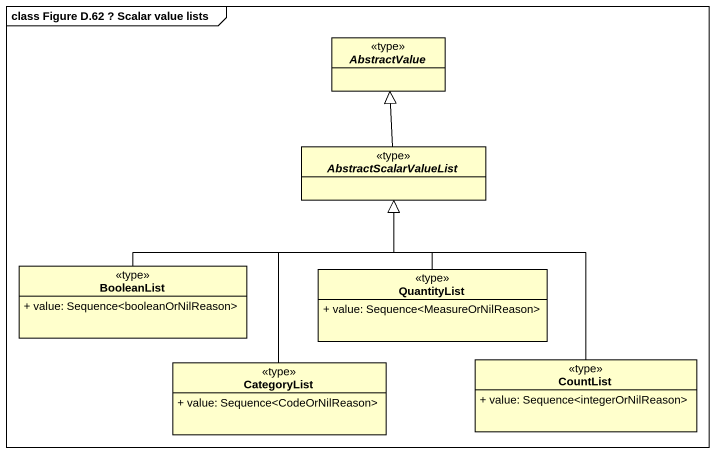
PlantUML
@startuml
mainframe class Figure D.62 ? Scalar value lists
hide circle
hide empty members
skinparam classAttributeIconSize 0
abstract class AbstractValue <<type>>
abstract class AbstractScalarValueList <<type>>
class BooleanList <<type>> {
  + value: Sequence<booleanOrNilReason>
}
class QuantityList <<type>> {
  + value: Sequence<MeasureOrNilReason>
}
class CountList <<type>> {
  + value: Sequence<integerOrNilReason>
}
class CategoryList <<type>> {
  + value: Sequence<CodeOrNilReason>
}
AbstractScalarValueList -up-|> AbstractValue
BooleanList -right-|> AbstractScalarValueList
QuantityList -up-|> AbstractScalarValueList
CountList -up-|> AbstractScalarValueList
CategoryList -up-|> AbstractScalarValueList
@enduml
